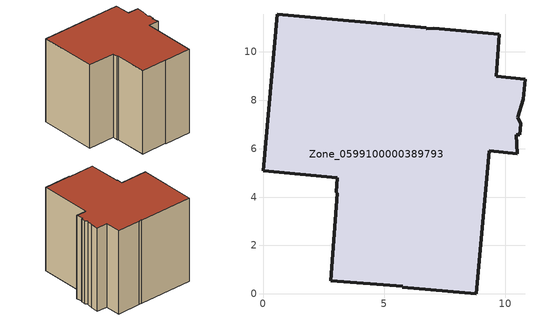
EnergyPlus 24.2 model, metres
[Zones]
Zone_0599100000389793
 floor ground (C_G): 5.77,0.32 2.8,0.55 3.07,4.15 3.02,4.2 3.07,4.8 0,5.08 0.59,11.56 6.74,11 6.74,10.94 7.05,10.97 9.76,10.72 9.63,8.99 10.82,8.87 10.74,8.04 10.53,7.3 10.65,7.03 10.61,6.58 10.45,6.57 10.5,5.8 9.34,5.91 8.8,0 5.76,0.27 z0
 wall outside (C_F): 3.07,4.8 3.02,4.2 3.07,4.15 2.8,0.55 5.77,0.32 5.76,0.27 8.8,0 9.34,5.91 10.5,5.8 10.45,6.57 10.61,6.58 10.65,7.03 10.53,7.3 10.74,8.04 10.82,8.87 9.63,8.99 9.76,10.72 7.05,10.97 6.74,10.94 6.74,11 0.59,11.56 0,5.08 3.07,4.8 z0:9.59
 roof outside (C_R): 7.05,10.97 6.74,10.94 6.74,11 0.59,11.56 0,5.08 3.07,4.8 3.02,4.2 3.07,4.15 2.8,0.55 5.77,0.32 5.76,0.27 8.8,0 9.34,5.91 10.5,5.8 10.45,6.57 10.61,6.58 10.65,7.03 10.53,7.3 10.74,8.04 10.82,8.87 9.63,8.99 9.76,10.72 z9.59
[BUILDING]
Pand.0599100000389793: North Axis=0; Terrain=City; Loads Convergence Tolerance Value=0.04; Temperature Convergence Tolerance Value=0.4; Solar Distribution=FullExterior; Maximum Number of Warmup Days=25; Minimum Number of Warmup Days=1
[Site:Location]
Rotterdam.The.Hague.AP_ZH_NLD Design_Conditions: Latitude=51.96; Longitude=4.45; Time Zone=1; Elevation=-4.5
[SITE:GROUNDTEMPERATURE:BUILDINGSURFACE]
18, 18, 18, 18, 18, 18, 18, 18, 18, 18, 18, 18
[MATERIAL] Thermal Absorptance=0.9; Solar Absorptance=0.7; Visible Absorptance=0.7
Name | Roughness | Thickness | Conductivity | Density | Specific Heat
G.TC.1992-2005 | MediumSmooth | 0.15 | 0.06 | 540 | 1210
F.TC.1992-2005 | Rough | 0.3 | 0.12 | 1920 | 840
R.TC.1992-2005 | MediumRough | 0.2 | 0.08 | 1500 | 1000
[CONSTRUCTION]
C_G: G.TC.1992-2005
C_F: F.TC.1992-2005
C_R: R.TC.1992-2005
[ZONE]
Zone_0599100000389793: Type=1; Multiplier=1; Ceiling Height=Autocalculate; Volume=Autocalculate; Floor Area=autocalculate; Part of Total Floor Area=Yes
[ZONEINFILTRATION:DESIGNFLOWRATE]
Infil_Zone_0599100000389793: Zone or ZoneList or Space or SpaceList=Zone_0599100000389793; Schedule=AlwaysOn; Design Flow Rate Calculation Method=Flow/Area; Flow Rate per Floor Area=0.0015; Constant Term Coefficient=1; Temperature Term Coefficient=0; Velocity Term Coefficient=0; Velocity Squared Term Coefficient=0
[HVACTEMPLATE:ZONE:IDEALLOADSAIRSYSTEM]
Zone_0599100000389793: Maximum Heating Supply Air Temperature=50; Minimum Cooling Supply Air Temperature=13; Maximum Heating Supply Air Humidity Ratio=0.0156; Minimum Cooling Supply Air Humidity Ratio=0.0077; Heating Limit=NoLimit; Cooling Limit=NoLimit; Dehumidification Control Type=ConstantSensibleHeatRatio; Cooling Sensible Heat Ratio=0.7; Dehumidification Setpoint=60; Humidification Control Type=None; Humidification Setpoint=30; Outdoor Air Method=None; Outdoor Air Flow Rate per Person=0.00944; Outdoor Air Flow Rate per Zone Floor Area=0; Outdoor Air Flow Rate per Zone=0; Demand Controlled Ventilation Type=None; Outdoor Air Economizer Type=NoEconomizer; Heat Recovery Type=None; Sensible Heat Recovery Effectiveness=0.7; Latent Heat Recovery Effectiveness=0.65
[ZONECONTROL:THERMOSTAT]
ThermostatControl_Zone_0599100000389793: Zone or ZoneList=Zone_0599100000389793; Control Type Schedule=DualSetpointControlType; Control 1=Thermostat_Zone_0599100000389793; Temperature Difference Between Cutout And Setpoint=0
[THERMOSTATSETPOINT:DUALSETPOINT]
Thermostat_Zone_0599100000389793: Heating Setpoint Temperature Schedule=HeatingSetpoint_Zone_0599100000389793; Cooling Setpoint Temperature Schedule=CoolingSetpoint_Zone_0599100000389793
[SCHEDULE:COMPACT]
HeatingSetpoint_Zone_0599100000389793: Through: 12/31, For: AllDays, Until: 24:00, 21
CoolingSetpoint_Zone_0599100000389793: Through: 12/31, For: AllDays, Until: 24:00, 24
DualSetpointControlType: Through: 12/31, For: AllDays, Until: 24:00, 4
AlwaysOn: Through: 12/31, For: AllDays, Until: 24:00, 1
